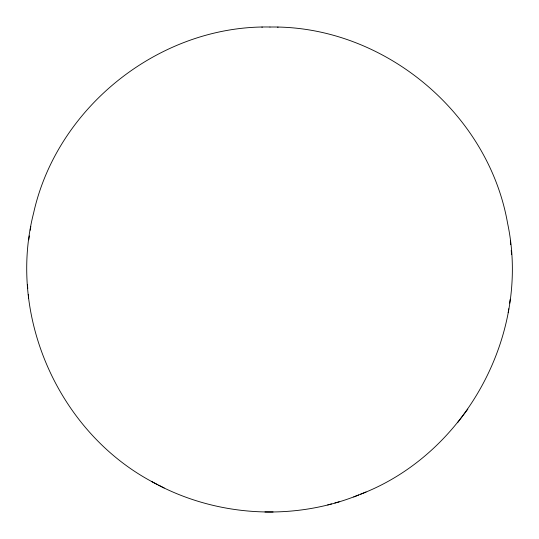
<?xml version="1.0" encoding="UTF-8"?>
<svg xmlns="http://www.w3.org/2000/svg" width="539" height="539" viewBox="0 0 539 539"><rect width="100%" height="100%" fill="white"/><g stroke="black" fill="none" stroke-linecap="round" stroke-linejoin="round"><path stroke-width="0.81" d="M269.978 27.011C160.635 24.882 57.316 106.25 33.613 213.026C6.731 317.902 60.543 436.24 157.503 484.554M360.692 494.175C465.858 453.811 531.043 333.533 507.603 223.362C488.226 112.233 382.656 25.097 269.945 27.031M28.762 239.815L29.362 235.9M30.218 230.227L30.811 226.333M508.189 312.687L508.782 308.793M509.638 303.127L510.238 299.212M457.523 422.751L462.395 416.344M462.833 415.744L467.839 409.155M151.574 481.468C214.01 516.537 292.259 521.873 358.684 494.957M353.752 496.951L366.035 492.013M334.881 502.988L339.132 501.836M327.712 504.942L331.498 503.925M264.945 511.976L273.098 511.989M277.545 27.172L278.131 27.159M261.826 27.132L262.345 27.145M158.587 485.093L164.166 487.997M510.352 240.731L510.709 244.659M511.221 250.392L511.585 254.334M27.415 284.686L27.779 288.628M28.291 294.361L28.648 298.289"/></g></svg>
